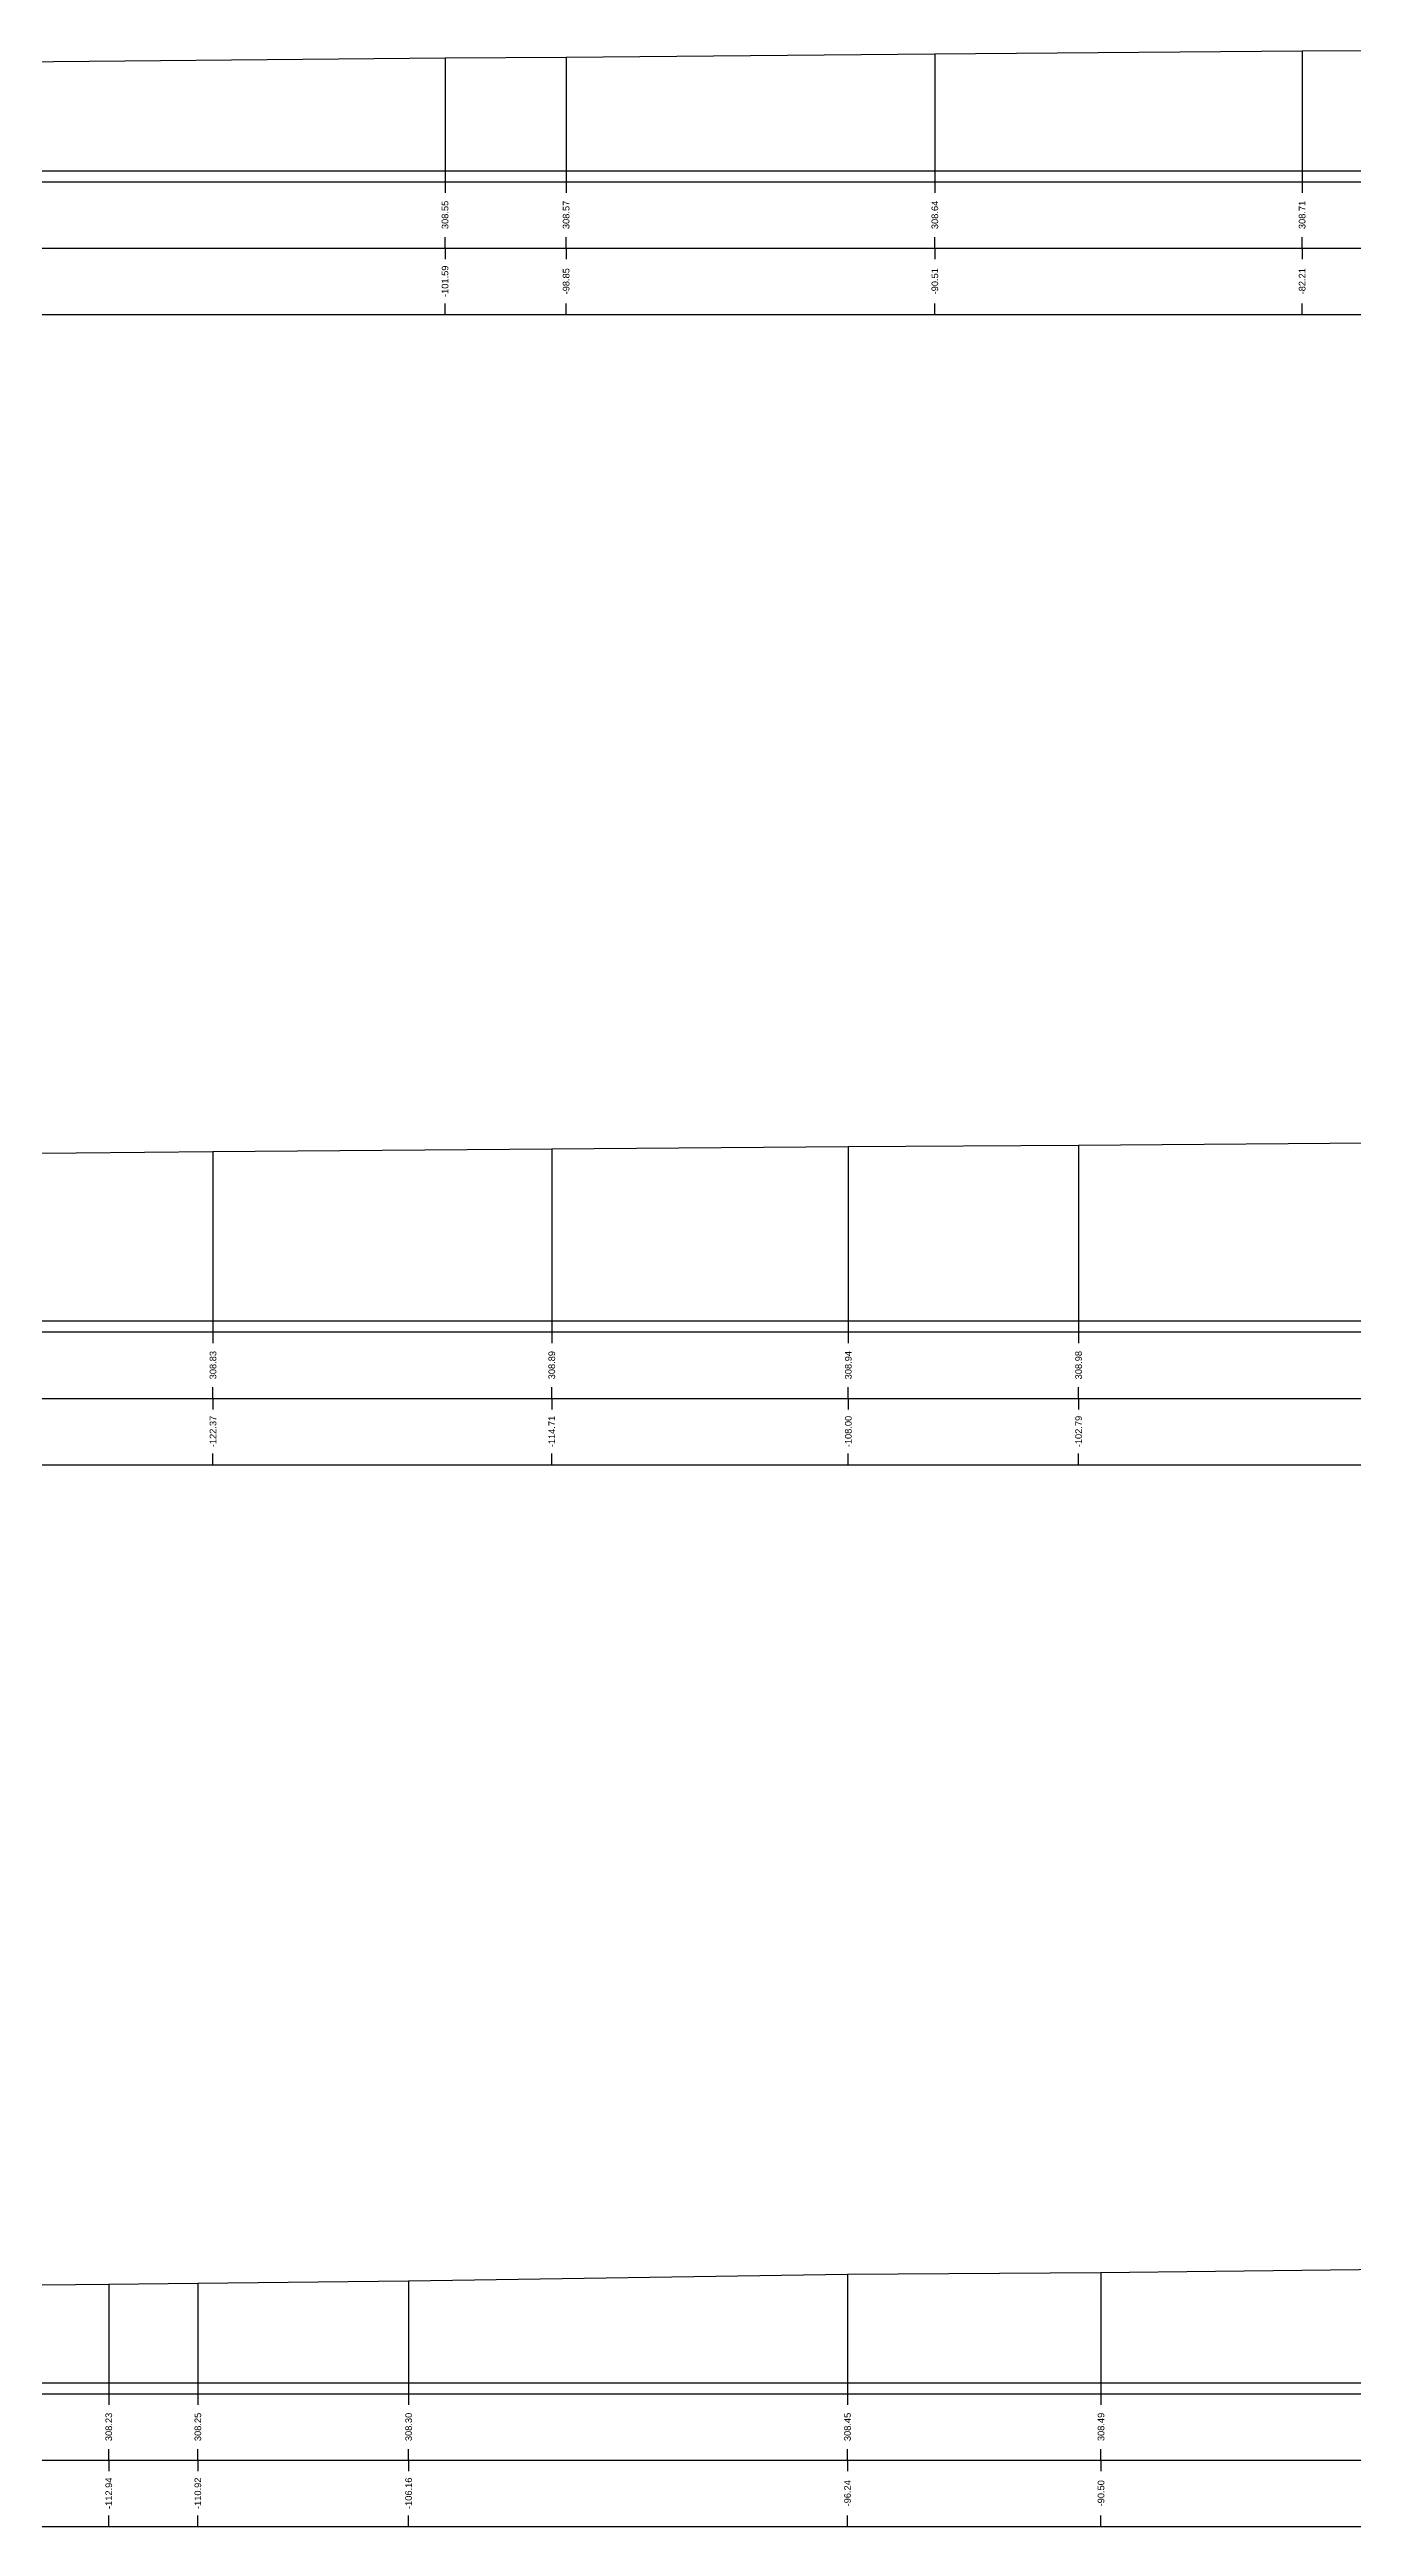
# Model space of a CAD drawing. Header units: millimetres. Extents: x -170 to 301, y 153 to 290.
# Drawn here: x 36.5 to 66, y 227.8 to 283.7 of the extents above; entities that cross this region are included whole.
import ezdxf
from ezdxf.enums import TextEntityAlignment as Align

# ---------------------------------------------------------------- set-up
doc = ezdxf.new("R2010")
doc.units = ezdxf.units.MM
doc.styles.get("Standard").update_dxf_attribs({"font": 'arial.ttf'})

msp = doc.modelspace()

# ---------------------------------------------------------------- linework, layer by layer
at = {"layer": 'band'}
for p, q in [((45.415, 280.75), (45.415, 280.5)), ((48.153, 280.75), (48.153, 280.5)), ((56.49, 280.75), (56.49, 280.5)), ((64.795, 280.75), (64.795, 280.5)), ((45.415, 279.25), (45.415, 279.5)), ((48.153, 279.25), (48.153, 279.5)), ((56.49, 279.25), (56.49, 279.5)), ((64.795, 279.25), (64.795, 279.5)), ((45.415, 279.25), (45.415, 279)), ((48.153, 279.25), (48.153, 279)), ((56.49, 279.25), (56.49, 279)), ((64.795, 279.25), (64.795, 279)), ((45.415, 277.75), (45.415, 278)), ((48.153, 277.75), (48.153, 278)), ((56.49, 277.75), (56.49, 278)), ((64.795, 277.75), (64.795, 278)), ((40.168, 254.75), (40.168, 254.5)), ((47.829, 254.75), (47.829, 254.5)), ((54.533, 254.75), (54.533, 254.5)), ((59.74, 254.75), (59.74, 254.5)), ((40.168, 253.25), (40.168, 253.5)), ((40.168, 253.25), (40.168, 253)), ((47.829, 253.25), (47.829, 253.5)), ((47.829, 253.25), (47.829, 253)), ((54.533, 253.25), (54.533, 253.5)), ((54.533, 253.25), (54.533, 253)), ((59.74, 253.25), (59.74, 253.5)), ((59.74, 253.25), (59.74, 253)), ((40.168, 251.75), (40.168, 252)), ((47.829, 251.75), (47.829, 252)), ((54.533, 251.75), (54.533, 252)), ((59.74, 251.75), (59.74, 252)), ((37.812, 230.75), (37.812, 230.5)), ((39.826, 230.75), (39.826, 230.5)), ((44.591, 230.75), (44.591, 230.5)), ((54.515, 230.75), (54.515, 230.5)), ((60.247, 230.75), (60.247, 230.5)), ((37.812, 229.25), (37.812, 229.5)), ((37.812, 229.25), (37.812, 229)), ((39.826, 229.25), (39.826, 229.5)), ((39.826, 229.25), (39.826, 229)), ((44.591, 229.25), (44.591, 229.5)), ((44.591, 229.25), (44.591, 229)), ((54.515, 229.25), (54.515, 229.5)), ((54.515, 229.25), (54.515, 229)), ((60.247, 229.25), (60.247, 229.5)), ((60.247, 229.25), (60.247, 229)), ((37.812, 227.75), (37.812, 228)), ((39.826, 227.75), (39.826, 228)), ((44.591, 227.75), (44.591, 228)), ((54.515, 227.75), (54.515, 228)), ((60.247, 227.75), (60.247, 228))]:
    msp.add_line(p, q, dxfattribs=at)
at = {"layer": 'frame'}
for p, q in [((-154.502, 280.75), (301.326, 280.75)), ((-147.002, 281), (301.326, 281)), ((-154.502, 279.25), (301.326, 279.25)), ((-154.502, 277.75), (301.326, 277.75)), ((-170.035, 254.75), (264.223, 254.75)), ((-162.535, 255), (264.223, 255)), ((-170.035, 253.25), (264.223, 253.25)), ((-170.035, 251.75), (264.223, 251.75)), ((-158.251, 230.75), (260.32, 230.75)), ((-150.751, 231), (260.32, 231)), ((-158.251, 229.25), (260.32, 229.25)), ((-158.251, 227.75), (260.32, 227.75))]:
    msp.add_line(p, q, dxfattribs=at)
at = {"layer": 'marker', "color": 253}
for p, q in [((45.415, 283.547), (45.415, 281)), ((48.153, 283.566), (48.153, 281)), ((56.49, 283.641), (56.49, 281)), ((64.795, 283.706), (64.795, 281)), ((45.415, 281), (45.415, 280.75)), ((48.153, 281), (48.153, 280.75)), ((56.49, 281), (56.49, 280.75)), ((64.795, 281), (64.795, 280.75)), ((40.168, 258.828), (40.168, 255)), ((47.829, 258.891), (47.829, 255)), ((54.533, 258.94), (54.533, 255)), ((59.74, 258.976), (59.74, 255)), ((40.168, 255), (40.168, 254.75)), ((47.829, 255), (47.829, 254.75)), ((54.533, 255), (54.533, 254.75)), ((59.74, 255), (59.74, 254.75)), ((60.247, 233.493), (60.247, 231)), ((37.812, 233.228), (37.812, 231)), ((39.826, 233.248), (39.826, 231)), ((44.591, 233.304), (44.591, 231)), ((54.515, 233.452), (54.515, 231)), ((37.812, 231), (37.812, 230.75)), ((39.826, 231), (39.826, 230.75)), ((44.591, 231), (44.591, 230.75)), ((54.515, 231), (54.515, 230.75)), ((60.247, 231), (60.247, 230.75))]:
    msp.add_line(p, q, dxfattribs=at)
at = {"layer": 'profile'}
for points in [[(-55.524, 281.479), (-42.857, 281.598), (-42.074, 281.615), (-38.067, 281.796), (-27.292, 282.288), (-25.604, 282.346), (-22.99, 282.424), (-12.243, 282.762), (-6.576, 282.895), (2.305, 283.042), (3.65, 283.062), (14.905, 283.315), (19.127, 283.396), (31.915, 283.438), (33.56, 283.441), (34.14, 283.444), (45.415, 283.547), (48.153, 283.566), (56.49, 283.641), (64.795, 283.706), (70.492, 283.738)], [(-55.324, 256.152), (-48.563, 256.339), (-42.579, 256.521), (-31.946, 257.041), (-28.75, 257.187), (-27.175, 257.271), (-16.603, 257.752), (-13.512, 257.9), (-11.333, 257.982), (-3.296, 258.303), (3.893, 258.442), (8.296, 258.525), (13.131, 258.577), (19.136, 258.632), (26.582, 258.703), (32.97, 258.762), (35.526, 258.783), (40.168, 258.828), (47.829, 258.891), (54.533, 258.94), (59.74, 258.976), (66.374, 259.022)], [(-52.433, 231.127), (-49.206, 231.193), (-45.91, 231.269), (-41.091, 231.405), (-34.929, 231.55), (-26.896, 231.621), (-18.118, 231.717), (-12.952, 231.864), (-3.307, 232.2), (0.344, 232.327), (10.857, 232.722), (12.926, 232.814), (23.797, 233.089), (25.748, 233.109), (37.812, 233.228), (39.826, 233.248), (44.591, 233.304), (54.515, 233.452), (60.247, 233.493), (67.382, 233.575)]]:
    msp.add_lwpolyline(points, dxfattribs=at)

# ---------------------------------------------------------------- texts
for s, p in [('308.55', (45.415, 280)), ('308.57', (48.153, 280)), ('308.64', (56.49, 280)), ('308.71', (64.795, 280)), ('-101.59', (45.415, 278.5)), ('-98.85', (48.153, 278.5)), ('-90.51', (56.49, 278.5)), ('-82.21', (64.795, 278.5)), ('308.83', (40.168, 254)), ('308.89', (47.829, 254)), ('308.94', (54.533, 254)), ('308.98', (59.74, 254)), ('-122.37', (40.168, 252.5)), ('-114.71', (47.829, 252.5)), ('-108.00', (54.533, 252.5)), ('-102.79', (59.74, 252.5)), ('308.23', (37.812, 230)), ('308.25', (39.826, 230)), ('308.30', (44.591, 230)), ('308.45', (54.515, 230)), ('308.49', (60.247, 230)), ('-112.94', (37.812, 228.5)), ('-110.92', (39.826, 228.5)), ('-106.16', (44.591, 228.5)), ('-96.24', (54.515, 228.5)), ('-90.50', (60.247, 228.5))]:
    msp.add_text(s, height=0.15, rotation=90).set_placement(p, align=Align.MIDDLE)

doc.saveas('drawing.dxf')
